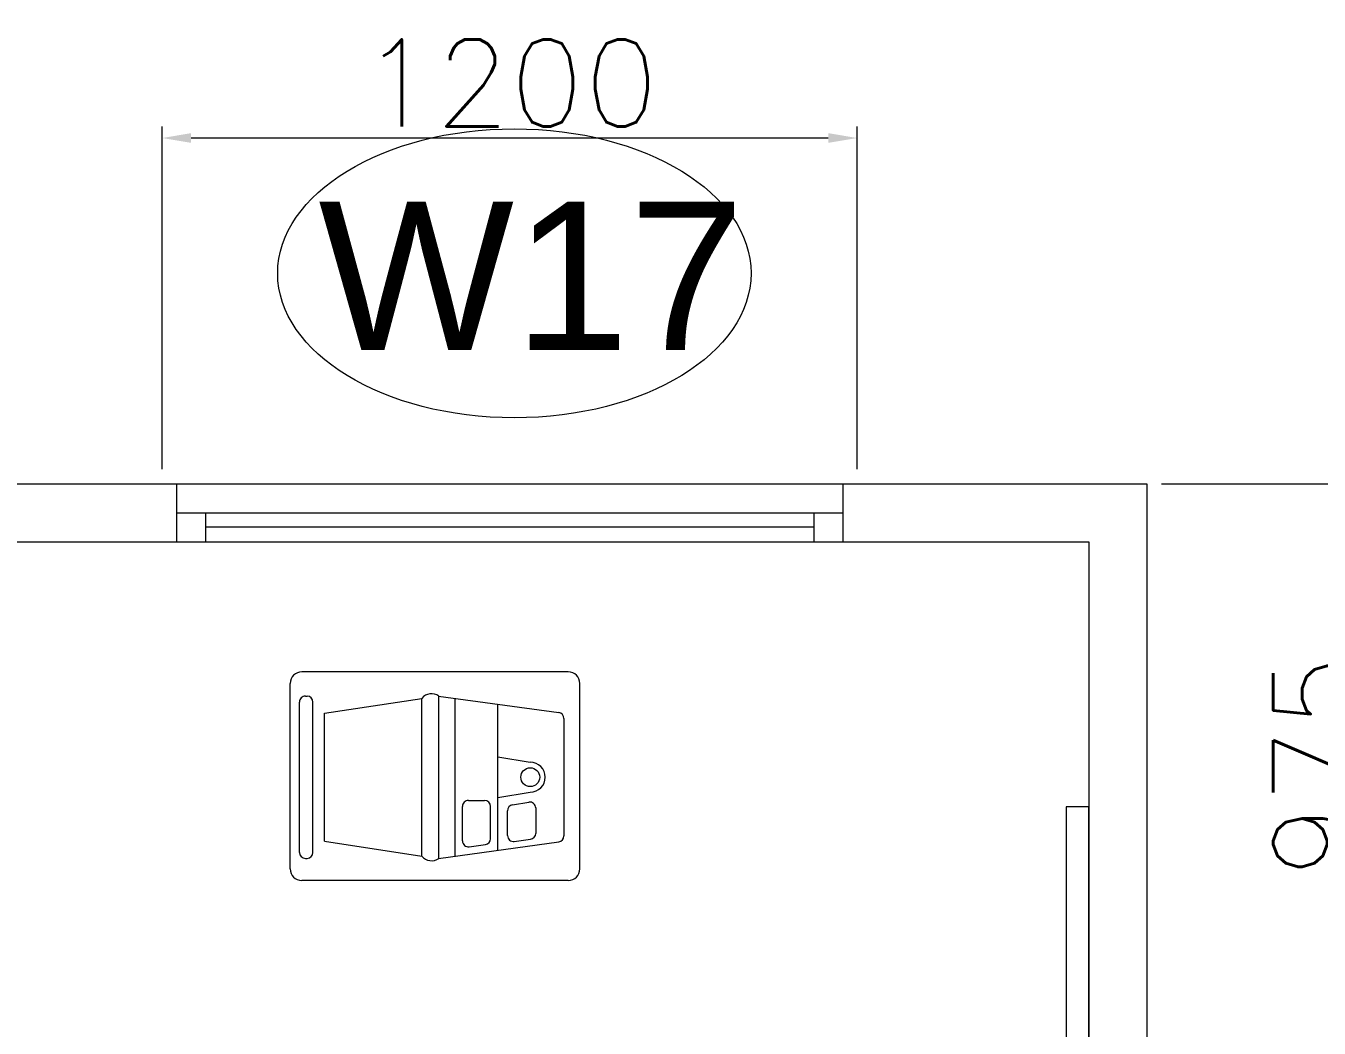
# Model space of a CAD drawing. Header units: millimetres. Extents: x -2143172 to 5255, y -610845 to 279739.
# Drawn here: x -1094892 to -1092660, y -585207 to -583478 of the extents above; entities that cross this region are included whole.
import ezdxf

# ---------------------------------------------------------------- set-up
doc = ezdxf.new("R2010")
doc.units = ezdxf.units.MM
doc.header["$LTSCALE"] = 30
doc.layers.get('0').update_dxf_attribs({"lineweight": 5})
doc.layers.get('Defpoints').update_dxf_attribs({"lineweight": 5})
for name, color, linetype, lineweight in [('Al Window tag', 5, 'Continuous', 5), ('Aluminum', 7, 'Continuous', 5), ('dims.', 152, 'Continuous', 5), ('LOADING', 163, 'Continuous', 5), ('Walls', 32, 'Continuous', 5)]:
    doc.layers.add(name, color=color, linetype=linetype, lineweight=lineweight)
doc.styles.add('SIMPLEX', font='SIMPLEX.shx', dxfattribs={"height": 150})
doc.styles.add('TTLB-A0-JeddahDP$0$swis721', font='swiss.ttf')
doc.dimstyles.new('Buk', dxfattribs={"dimtxt": 150, "dimasz": 50, "dimexe": 20, "dimexo": 25, "dimgap": 20, "dimtad": 1, "dimdec": 0, "dimrnd": 5, "dimdsep": 46, "dimtxsty": 'SIMPLEX', "dimcen": 0, "dimdle": 20, "dimclrd": 256, "dimclre": 256, "dimclrt": 256, "dimadec": 0, "dimazin": 0, "dimtfac": 0.0075, "dimtdec": 0, "dimtmove": 1, "dimatfit": 2, "dimldrblk": 'ARCHTICK', "dimfxl": 1, "dimtolj": 1, "dimtzin": 0, "dimlwd": -1, "dimlwe": -1, "dimarcsym": 0})

# ---------------------------------------------------------------- blocks, each defined once
blk = doc.blocks.new('*D692')
at = {"layer": 'Defpoints', "color": 0, "transparency": 16777216}
for p in [(-1092957, -584268.1, 0.1), (-1092568.8, -584268.1), (-1092957, -585243.1, 0.1)]:
    blk.add_point(p, dxfattribs=at)
at = {"layer": 'dims.', "linetype": 'Continuous', "transparency": 16777216}
for p, q in [((-1092932, -584268.1), (-1092548.8, -584268.1)), ((-1092932, -585243.1), (-1092548.8, -585243.1))]:
    blk.add_line(p, q, dxfattribs=at)
at = {"layer": 'dims.', "transparency": 16777216}
blk.add_line((-1092568.8, -585193.1), (-1092568.8, -584318.1), dxfattribs=at)
for points in [[(-1092577.2, -584318.1), (-1092560.5, -584318.1), (-1092568.8, -584268.1)], [(-1092577.2, -585193.1), (-1092560.5, -585193.1), (-1092568.8, -585243.1)]]:
    blk.add_solid(points, dxfattribs=at)
at = {"layer": 'dims.', "transparency": 16777216, "insert": (-1092663.8, -584755.6), "char_height": 150, "attachment_point": 5, "rotation": 90, "style": 'SIMPLEX'}
blk.add_mtext('\\A1;975', dxfattribs=at)
blk = doc.blocks.new('_ArchTick')
at = {"color": 0, "linetype": 'ByBlock', "const_width": 0.15}
blk.add_lwpolyline([(-0.5, -0.5), (0.5, 0.5)], dxfattribs=at)
blk = doc.blocks.new('*D245')
at = {"layer": 'Defpoints', "color": 0, "transparency": 16777216}
for p in [(-1094657.1, -583671.7), (-1094657.1, -584268.1, 0.2), (-1093457.1, -584268.1, 0.2)]:
    blk.add_point(p, dxfattribs=at)
at = {"layer": 'dims.', "linetype": 'Continuous', "transparency": 16777216}
for p, q in [((-1094657.1, -584243.1), (-1094657.1, -583651.7)), ((-1093457.1, -584243.1), (-1093457.1, -583651.7))]:
    blk.add_line(p, q, dxfattribs=at)
at = {"layer": 'dims.', "transparency": 16777216}
blk.add_line((-1093507.1, -583671.7), (-1094607.1, -583671.7), dxfattribs=at)
for points in [[(-1094607.1, -583663.3), (-1094607.1, -583680), (-1094657.1, -583671.7)], [(-1093507.1, -583663.3), (-1093507.1, -583680), (-1093457.1, -583671.7)]]:
    blk.add_solid(points, dxfattribs=at)
at = {"layer": 'dims.', "transparency": 16777216, "insert": (-1094057.1, -583576.7), "char_height": 150, "attachment_point": 5, "style": 'SIMPLEX'}
blk.add_mtext('\\A1;1200', dxfattribs=at)
blk = doc.blocks.new('A$C5CCD2EA3')
at = {"layer": 'Al Window tag'}
blk.add_ellipse((0, 0), major_axis=(408.6, 0), ratio=0.610025, dxfattribs=at)
at = {"layer": 'Al Window tag', "insert": (-338.2, 123.8, 0), "char_height": 256, "attachment_point": 1, "style": 'TTLB-A0-JeddahDP$0$swis721'}
blk.add_mtext_dynamic_manual_height_columns('W17', width=1569.457, gutter_width=9406.5, heights=[480.3], dxfattribs=at)
blk = doc.blocks.new('*X58')
at = {"color": 0}
for p, q in [((5, 3), (5, 3)), ((5, 3), (5, 3)), ((5, 3), (5, 3)), ((5, 3), (5, 3)), ((5, 3), (5, 3)), ((5, 3), (5, 3)), ((5, 3), (5, 3)), ((5, 3), (5, 3)), ((5, 3), (5, 3)), ((5, 3), (5, 3)), ((5, 3), (5, 3)), ((5, 3), (5, 3)), ((5, 3), (5, 3)), ((5, 3), (5, 3)), ((5, 3), (5, 3)), ((5, 3), (5, 3)), ((5, 3), (5, 3)), ((5, 3), (5, 3)), ((5, 3), (5, 3)), ((5, 3), (5, 3)), ((5, 3), (5, 3)), ((5, 3), (5, 3)), ((5, 3), (5, 3)), ((5, 3), (5, 3)), ((5, 3), (5, 3)), ((5, 3), (5, 3)), ((5, 3), (5, 3)), ((5, 3), (5, 3)), ((5, 3), (5, 3)), ((5, 3), (5, 3)), ((5, 3), (5, 3)), ((5, 3), (5, 3)), ((5, 3), (5, 3)), ((5, 3), (5, 3)), ((5, 3), (5, 3)), ((5, 3), (5, 3)), ((5, 3), (5, 3)), ((5, 3), (5, 3)), ((5, 3), (5, 3)), ((5, 3), (5, 3)), ((5, 3), (5, 3)), ((5, 3), (5, 3)), ((5, 3), (5, 3)), ((5, 3), (5, 3)), ((5, 3), (5, 3)), ((5, 3), (5, 3)), ((5, 3), (5, 3)), ((5, 3), (5, 3)), ((5, 3), (5, 3)), ((5, 3), (5, 3)), ((5, 3), (5, 3)), ((5, 3), (5, 3)), ((5, 3), (5, 3)), ((5, 3), (5, 3)), ((5, 3), (5, 3)), ((5, 3), (5, 3)), ((5, 3), (5, 3)), ((5, 3), (5, 3)), ((5, 3), (5, 3)), ((5, 3), (5, 3)), ((5, 3), (5, 3)), ((5, 3), (5, 3)), ((5, 3), (5, 3)), ((5, 3), (5, 3)), ((5, 3), (5, 3)), ((5, 3), (5, 3)), ((6, 3), (5, 3)), ((5, 3), (5, 3)), ((6, 3), (5, 3)), ((5, 3), (5, 3)), ((6, 3), (5, 3)), ((5, 3), (5, 3)), ((6, 3), (5, 3)), ((5, 3), (5, 3)), ((5, 3), (5, 3)), ((5, 3), (5, 3)), ((5, 3), (5, 3)), ((5, 3), (5, 3)), ((5, 3), (5, 3)), ((5, 3), (5, 3)), ((5, 3), (5, 3)), ((5, 3), (5, 3)), ((5, 3), (5, 3)), ((5, 3), (5, 3)), ((5, 3), (5, 3)), ((5, 3), (5, 3)), ((5, 3), (5, 3)), ((5, 3), (5, 3)), ((5, 3), (5, 3)), ((5, 3), (5, 3)), ((5, 3), (5, 3)), ((5, 3), (5, 3)), ((5, 3), (5, 3)), ((5, 3), (5, 3)), ((5, 3), (5, 3)), ((5, 3), (5, 3)), ((6, 3), (6, 3)), ((6, 3), (6, 3)), ((6, 3), (6, 3)), ((6, 3), (6, 3)), ((6, 3), (6, 3)), ((6, 3), (6, 3)), ((6, 3), (6, 3)), ((6, 3), (6, 3)), ((6, 3), (6, 3)), ((6, 3), (6, 3)), ((6, 3), (6, 3)), ((6, 3), (6, 3)), ((6, 3), (6, 3)), ((6, 3), (6, 3)), ((6, 3), (6, 3)), ((6, 3), (6, 3)), ((6, 3), (6, 3)), ((6, 3), (6, 3)), ((6, 3), (6, 3)), ((6, 3), (6, 3)), ((6, 3), (6, 3)), ((6, 3), (6, 3)), ((6, 3), (6, 3)), ((6, 3), (6, 3)), ((6, 3), (6, 3)), ((6, 3), (6, 3)), ((6, 3), (6, 3)), ((6, 3), (6, 3)), ((6, 3), (6, 3)), ((6, 3), (6, 3)), ((6, 3), (6, 3)), ((6, 3), (6, 3)), ((6, 3), (6, 3)), ((6, 3), (6, 3)), ((6, 3), (6, 3)), ((6, 3), (6, 3)), ((6, 3), (6, 3)), ((6, 3), (6, 3)), ((6, 3), (6, 3)), ((6, 3), (6, 3)), ((6, 3), (6, 3)), ((6, 3), (6, 3)), ((6, 3), (6, 3)), ((6, 3), (6, 3)), ((6, 3), (6, 3)), ((6, 3), (6, 3)), ((6, 3), (6, 3)), ((6, 3), (6, 3)), ((6, 3), (6, 3)), ((6, 3), (6, 3)), ((6, 3), (6, 3)), ((6, 3), (6, 3)), ((6, 3), (6, 3)), ((6, 3), (6, 3)), ((6, 3), (6, 3)), ((6, 3), (6, 3)), ((6, 3), (6, 3)), ((6, 3), (6, 3)), ((6, 3), (6, 3)), ((6, 3), (6, 3)), ((6, 3), (6, 3)), ((6, 3), (6, 3)), ((6, 3), (6, 3)), ((6, 3), (6, 3)), ((6, 3), (6, 3)), ((6, 3), (6, 3)), ((6, 3), (6, 3)), ((6, 3), (6, 3)), ((6, 3), (6, 3)), ((6, 3), (6, 3)), ((6, 3), (6, 3)), ((6, 3), (6, 3)), ((6, 3), (6, 3)), ((6, 3), (6, 3)), ((6, 3), (6, 3)), ((6, 3), (6, 3)), ((6, 3), (6, 3)), ((6, 3), (6, 3)), ((6, 3), (6, 3)), ((6, 3), (6, 3)), ((6, 3), (6, 3)), ((6, 3), (6, 3)), ((6, 3), (6, 3)), ((6, 3), (6, 3)), ((6, 3), (6, 3)), ((6, 3), (6, 3)), ((6, 3), (6, 3)), ((6, 3), (6, 3)), ((6, 3), (6, 3)), ((6, 3), (6, 3)), ((6, 3), (6, 3)), ((6, 3), (6, 3)), ((6, 3), (6, 3)), ((6, 3), (6, 3)), ((6, 3), (6, 3)), ((6, 3), (6, 3)), ((6, 3), (6, 3)), ((6, 3), (6, 3)), ((6, 3), (6, 3)), ((6, 3), (6, 3)), ((6, 3), (6, 3)), ((6, 3), (6, 3)), ((6, 3), (6, 3)), ((6, 3), (6, 3)), ((6, 3), (6, 3)), ((6, 3), (6, 3)), ((6, 3), (6, 3)), ((6, 3), (6, 3)), ((6, 3), (6, 3)), ((6, 3), (6, 3)), ((6, 3), (6, 3)), ((6, 3), (6, 3)), ((6, 3), (6, 3)), ((6, 3), (6, 3)), ((6, 3), (6, 3)), ((6, 3), (6, 3)), ((6, 3), (6, 3)), ((6, 3), (6, 3)), ((6, 3), (6, 3)), ((6, 3), (6, 3)), ((6, 3), (6, 3)), ((6, 3), (6, 3)), ((6, 3), (6, 3)), ((6, 3), (6, 3)), ((6, 3), (6, 3)), ((6, 3), (6, 3)), ((6, 3), (6, 3)), ((6, 3), (6, 3)), ((6, 3), (6, 3)), ((6, 3), (6, 3)), ((6, 3), (6, 3)), ((6, 3), (6, 3)), ((6, 3), (6, 3)), ((6, 3), (6, 3)), ((6, 3), (6, 3)), ((6, 3), (6, 3)), ((6, 3), (6, 3)), ((6, 3), (6, 3)), ((6, 3), (6, 3)), ((6, 3), (6, 3)), ((6, 3), (6, 3)), ((6, 3), (6, 3)), ((6, 3), (6, 3)), ((6, 3), (6, 3)), ((6, 3), (6, 3)), ((6, 3), (6, 3)), ((6, 3), (6, 3)), ((6, 3), (6, 3)), ((6, 3), (6, 3)), ((6, 3), (6, 3)), ((6, 3), (6, 3)), ((6, 3), (6, 3)), ((6, 3), (6, 3)), ((6, 3), (6, 3)), ((6, 3), (6, 3)), ((6, 3), (6, 3)), ((6, 3), (6, 3)), ((6, 3), (6, 3)), ((6, 3), (6, 3)), ((6, 3), (6, 3)), ((6, 3), (6, 3)), ((6, 3), (6, 3)), ((6, 3), (6, 3)), ((6, 3), (6, 3)), ((6, 3), (6, 3)), ((6, 3), (6, 3)), ((6, 3), (6, 3)), ((6, 3), (6, 3)), ((6, 3), (6, 3)), ((6, 3), (6, 3)), ((6, 3), (6, 3)), ((6, 3), (6, 3)), ((6, 3), (6, 3)), ((6, 3), (6, 3)), ((6, 3), (6, 3)), ((6, 3), (6, 3)), ((6, 3), (6, 3)), ((6, 3), (6, 3)), ((6, 3), (6, 3)), ((6, 3), (6, 3)), ((6, 3), (6, 3)), ((6, 3), (6, 3)), ((6, 3), (6, 3)), ((6, 3), (6, 3)), ((6, 3), (6, 3)), ((6, 3), (6, 3)), ((6, 3), (6, 3)), ((6, 3), (6, 3)), ((6, 3), (6, 3)), ((6, 3), (6, 3)), ((6, 3), (6, 3)), ((6, 3), (6, 3)), ((6, 3), (6, 3)), ((6, 3), (6, 3)), ((6, 3), (6, 3)), ((6, 3), (6, 3)), ((6, 3), (6, 3)), ((6, 3), (6, 3)), ((6, 3), (6, 3)), ((6, 3), (6, 3)), ((6, 3), (6, 3)), ((6, 3), (6, 3)), ((6, 3), (6, 3)), ((6, 3), (6, 3)), ((6, 3), (5, 3)), ((6, 3), (5, 3)), ((6, 3), (5, 3)), ((6, 3), (5, 3)), ((6, 3), (5, 3)), ((6, 3), (6, 3)), ((6, 3), (6, 3)), ((6, 3), (6, 3)), ((6, 3), (6, 3)), ((6, 3), (6, 3)), ((6, 3), (6, 3)), ((6, 3), (6, 3)), ((6, 3), (6, 3)), ((6, 3), (6, 3)), ((6, 3), (6, 3)), ((6, 3), (6, 3)), ((6, 3), (6, 3)), ((6, 3), (6, 3)), ((6, 3), (6, 3)), ((6, 3), (6, 3)), ((6, 3), (6, 3)), ((6, 3), (6, 3)), ((6, 3), (6, 3)), ((6, 3), (6, 3)), ((6, 3), (6, 3)), ((6, 3), (6, 3)), ((6, 3), (6, 3)), ((6, 3), (6, 3)), ((6, 3), (6, 3)), ((6, 3), (6, 3)), ((6, 3), (6, 3)), ((6, 3), (6, 3)), ((6, 3), (6, 3)), ((6, 3), (6, 3)), ((6, 3), (6, 3)), ((6, 3), (6, 3)), ((6, 3), (6, 3)), ((6, 3), (6, 3)), ((6, 3), (6, 3)), ((6, 3), (6, 3)), ((6, 3), (6, 3)), ((6, 3), (6, 3)), ((6, 3), (6, 3)), ((6, 3), (6, 3)), ((6, 3), (6, 3)), ((6, 3), (6, 3)), ((6, 3), (6, 3)), ((6, 3), (6, 3)), ((6, 3), (6, 3)), ((6, 3), (6, 3)), ((6, 3), (6, 3)), ((6, 3), (6, 3)), ((6, 3), (6, 3)), ((6, 3), (6, 3)), ((6, 3), (6, 3)), ((6, 3), (6, 3)), ((6, 3), (6, 3)), ((6, 3), (6, 3)), ((6, 3), (6, 3)), ((6, 3), (6, 3)), ((6, 3), (6, 3)), ((6, 3), (6, 3)), ((6, 3), (6, 3)), ((6, 3), (6, 3)), ((6, 3), (6, 3)), ((6, 3), (6, 3)), ((6, 3), (6, 3)), ((6, 3), (6, 3)), ((6, 3), (6, 3)), ((6, 3), (6, 3)), ((6, 3), (6, 3)), ((6, 3), (6, 3)), ((6, 3), (6, 3)), ((6, 3), (6, 3)), ((6, 3), (6, 3)), ((6, 3), (6, 3)), ((6, 3), (6, 3)), ((6, 3), (6, 3)), ((6, 3), (6, 3)), ((6, 3), (6, 3)), ((6, 3), (6, 3)), ((6, 3), (6, 3)), ((6, 3), (6, 3)), ((6, 3), (6, 3)), ((6, 3), (6, 3)), ((6, 3), (6, 3)), ((6, 3), (6, 3)), ((6, 3), (6, 3)), ((6, 3), (6, 3)), ((6, 3), (6, 3)), ((6, 3), (6, 3)), ((6, 3), (6, 3)), ((6, 3), (6, 3)), ((6, 3), (6, 3)), ((6, 3), (6, 3)), ((6, 3), (6, 3)), ((6, 3), (6, 3)), ((6, 3), (6, 3)), ((6, 3), (6, 3)), ((6, 3), (6, 3)), ((6, 3), (6, 3)), ((6, 3), (6, 3)), ((6, 3), (6, 3)), ((6, 3), (6, 3)), ((6, 3), (6, 3)), ((6, 3), (6, 3)), ((6, 3), (6, 3)), ((6, 3), (6, 3)), ((6, 3), (6, 3)), ((6, 3), (6, 3)), ((6, 3), (6, 3)), ((6, 3), (6, 3)), ((6, 3), (6, 3)), ((6, 3), (6, 3)), ((6, 3), (6, 3)), ((6, 3), (6, 3)), ((6, 3), (6, 3)), ((6, 3), (6, 3)), ((6, 3), (6, 3)), ((6, 3), (6, 3)), ((6, 3), (6, 3)), ((6, 3), (6, 3)), ((6, 3), (6, 3)), ((6, 3), (6, 3)), ((6, 3), (6, 3)), ((6, 3), (6, 3)), ((6, 3), (6, 3)), ((6, 3), (6, 3)), ((6, 3), (6, 3)), ((6, 3), (6, 3)), ((6, 3), (6, 3)), ((6, 3), (6, 3)), ((6, 3), (6, 3)), ((6, 3), (6, 3)), ((6, 3), (6, 3)), ((6, 3), (6, 3)), ((6, 3), (6, 3)), ((6, 3), (6, 3)), ((6, 3), (6, 3)), ((6, 3), (6, 3)), ((6, 3), (6, 3)), ((6, 3), (6, 3)), ((6, 3), (6, 3)), ((6, 3), (6, 3)), ((6, 3), (6, 3)), ((6, 3), (6, 3)), ((6, 3), (6, 3)), ((6, 3), (6, 3)), ((6, 3), (6, 3)), ((6, 3), (6, 3)), ((6, 3), (6, 3)), ((6, 3), (6, 3)), ((6, 3), (6, 3)), ((6, 3), (6, 3)), ((6, 3), (6, 3)), ((6, 3), (6, 3)), ((6, 3), (6, 3)), ((6, 3), (6, 3)), ((6, 3), (6, 3)), ((6, 3), (6, 3)), ((6, 3), (6, 3)), ((6, 3), (6, 3)), ((6, 3), (6, 3)), ((6, 3), (6, 3)), ((6, 3), (6, 3)), ((6, 3), (6, 3)), ((6, 3), (6, 3)), ((6, 3), (6, 3)), ((6, 3), (6, 3)), ((6, 3), (6, 3)), ((6, 3), (6, 3)), ((6, 3), (6, 3)), ((6, 3), (6, 3)), ((6, 3), (6, 3)), ((6, 3), (6, 3)), ((6, 3), (6, 3)), ((6, 3), (6, 3)), ((6, 3), (6, 3)), ((6, 3), (6, 3)), ((6, 3), (6, 3)), ((6, 3), (6, 3)), ((6, 3), (6, 3)), ((6, 3), (6, 3)), ((6, 3), (6, 3)), ((6, 3), (6, 3)), ((6, 3), (6, 3)), ((6, 3), (6, 3)), ((6, 3), (6, 3)), ((6, 3), (6, 3)), ((6, 3), (6, 3)), ((6, 3), (6, 3)), ((6, 3), (6, 3)), ((6, 3), (6, 3)), ((6, 3), (6, 3)), ((6, 3), (6, 3)), ((6, 3), (6, 3)), ((6, 3), (6, 3)), ((6, 3), (6, 3)), ((6, 3), (6, 3)), ((6, 3), (6, 3)), ((6, 3), (6, 3)), ((6, 3), (6, 3)), ((6, 3), (6, 3)), ((6, 3), (6, 3)), ((6, 3), (6, 3)), ((6, 3), (6, 3)), ((6, 3), (6, 3)), ((6, 3), (6, 3)), ((6, 3), (6, 3)), ((6, 3), (6, 3)), ((6, 3), (6, 3)), ((6, 3), (6, 3)), ((6, 3), (6, 3)), ((6, 3), (6, 3)), ((6, 3), (6, 3)), ((6, 3), (6, 3)), ((6, 3), (6, 3)), ((6, 3), (6, 3)), ((6, 3), (6, 3)), ((6, 3), (6, 3)), ((6, 3), (6, 3)), ((6, 3), (6, 3)), ((6, 3), (6, 3)), ((6, 3), (6, 3)), ((6, 3), (6, 3)), ((6, 3), (6, 3)), ((6, 3), (6, 3)), ((6, 3), (6, 3)), ((6, 3), (6, 3)), ((6, 3), (6, 3)), ((6, 3), (6, 3)), ((6, 3), (6, 3)), ((6, 3), (6, 3)), ((6, 3), (6, 3)), ((6, 3), (6, 3)), ((6, 3), (6, 3)), ((6, 3), (6, 3)), ((6, 3), (6, 3)), ((6, 3), (6, 3)), ((6, 3), (6, 3)), ((6, 3), (6, 3)), ((6, 3), (6, 3)), ((6, 3), (6, 3)), ((6, 3), (6, 3)), ((6, 3), (6, 3)), ((6, 3), (6, 3)), ((6, 3), (6, 3)), ((6, 3), (6, 3)), ((6, 3), (6, 3)), ((6, 3), (6, 3)), ((6, 3), (6, 3)), ((6, 3), (6, 3)), ((6, 3), (6, 3)), ((6, 3), (6, 3)), ((6, 3), (6, 3)), ((6, 3), (6, 3)), ((6, 3), (6, 3)), ((6, 3), (6, 3)), ((6, 3), (6, 3)), ((6, 3), (6, 3)), ((6, 3), (6, 3)), ((6, 3), (6, 3)), ((6, 3), (6, 3)), ((6, 3), (6, 3)), ((6, 3), (6, 3)), ((6, 3), (6, 3)), ((6, 3), (6, 3)), ((6, 3), (6, 3)), ((6, 3), (6, 3)), ((6, 3), (6, 3)), ((6, 3), (6, 3)), ((6, 3), (6, 3)), ((6, 3), (6, 3)), ((6, 3), (6, 3)), ((6, 3), (6, 3)), ((6, 3), (6, 3)), ((6, 3), (6, 3)), ((6, 3), (6, 3)), ((6, 3), (6, 3)), ((6, 3), (6, 3)), ((6, 3), (6, 3)), ((6, 3), (6, 3)), ((6, 3), (6, 3)), ((6, 3), (6, 3)), ((6, 3), (6, 3)), ((6, 3), (6, 3)), ((6, 3), (6, 3)), ((6, 3), (6, 3)), ((6, 3), (6, 3)), ((6, 3), (6, 3)), ((6, 3), (6, 3)), ((6, 3), (6, 3)), ((6, 3), (6, 3)), ((6, 3), (6, 3)), ((6, 3), (6, 3)), ((6, 3), (6, 3)), ((6, 3), (6, 3)), ((6, 3), (6, 3)), ((6, 3), (6, 3)), ((6, 3), (6, 3)), ((6, 3), (6, 3)), ((6, 3), (6, 3)), ((6, 3), (6, 3)), ((6, 3), (6, 3)), ((6, 3), (6, 3)), ((6, 3), (6, 3)), ((6, 3), (6, 3)), ((6, 3), (6, 3)), ((6, 3), (6, 3)), ((6, 3), (6, 3)), ((6, 3), (6, 3)), ((6, 3), (6, 3)), ((6, 3), (6, 3)), ((6, 3), (6, 3)), ((6, 3), (6, 3)), ((6, 3), (6, 3)), ((6, 3), (6, 3)), ((6, 3), (6, 3)), ((6, 3), (6, 3)), ((6, 3), (6, 3)), ((6, 3), (6, 3)), ((6, 3), (6, 3))]:
    blk.add_line(p, q, dxfattribs=at)
blk = doc.blocks.new('*X59')
at = {"color": 0}
for p, q in [((13, 1), (13, 1)), ((13, 1), (13, 1)), ((13, 1), (13, 1)), ((13, 1), (13, 1)), ((13, 1), (13, 1)), ((13, 1), (13, 1)), ((13, 1), (13, 1)), ((13, 1), (13, 1)), ((13, 1), (13, 1)), ((13, 1), (13, 1)), ((13, 1), (13, 1)), ((13, 1), (13, 1)), ((13, 1), (13, 1)), ((13, 1), (13, 1)), ((13, 1), (13, 1)), ((13, 1), (14, 1)), ((13, 1), (14, 1)), ((13, 1), (14, 1)), ((13, 1), (13, 1)), ((13, 1), (13, 1)), ((13, 1), (13, 1)), ((13, 1), (13, 1)), ((13, 1), (13, 1)), ((13, 1), (13, 1)), ((13, 1), (13, 1)), ((13, 1), (13, 1)), ((13, 1), (13, 1)), ((13, 1), (13, 1)), ((13, 1), (13, 1)), ((13, 1), (13, 1)), ((13, 1), (13, 1)), ((13, 1), (13, 1)), ((13, 1), (13, 1)), ((13, 1), (13, 1)), ((13, 1), (13, 1)), ((13, 1), (13, 1)), ((13, 1), (13, 1)), ((13, 1), (13, 1)), ((13, 1), (13, 1)), ((13, 1), (13, 1)), ((13, 1), (13, 1)), ((13, 1), (13, 1)), ((13, 1), (13, 1)), ((13, 1), (13, 1)), ((13, 1), (13, 1)), ((13, 1), (13, 1)), ((13, 1), (13, 1)), ((13, 1), (13, 1)), ((13, 1), (13, 1)), ((13, 1), (13, 1)), ((13, 1), (13, 1)), ((13, 1), (13, 1)), ((13, 1), (13, 1)), ((13, 1), (13, 1)), ((13, 1), (13, 1)), ((13, 1), (13, 1)), ((13, 1), (13, 1)), ((13, 1), (13, 1)), ((13, 1), (13, 1)), ((13, 1), (13, 1)), ((13, 1), (13, 1)), ((13, 1), (13, 1)), ((13, 1), (13, 1)), ((13, 1), (13, 1)), ((13, 1), (13, 1)), ((13, 1), (13, 1)), ((13, 1), (13, 1)), ((13, 1), (13, 1)), ((13, 1), (13, 1)), ((13, 1), (13, 1)), ((13, 1), (13, 1)), ((13, 1), (13, 1)), ((13, 1), (13, 1)), ((13, 1), (13, 1)), ((13, 1), (13, 1)), ((13, 1), (13, 1)), ((13, 1), (13, 1)), ((13, 1), (13, 1)), ((13, 1), (13, 1)), ((13, 1), (13, 1)), ((13, 1), (13, 1)), ((13, 1), (13, 1)), ((13, 1), (13, 1)), ((13, 1), (13, 1)), ((13, 1), (13, 1)), ((13, 1), (13, 1)), ((13, 1), (13, 1)), ((13, 1), (13, 1)), ((13, 1), (13, 1)), ((13, 1), (13, 1)), ((13, 1), (13, 1)), ((13, 1), (13, 1)), ((13, 1), (13, 1)), ((13, 1), (13, 1)), ((13, 1), (13, 1)), ((13, 1), (13, 1)), ((13, 1), (13, 1)), ((13, 1), (13, 1)), ((13, 1), (13, 1)), ((13, 1), (13, 1)), ((13, 1), (13, 1)), ((13, 1), (13, 1)), ((13, 1), (13, 1)), ((13, 1), (13, 1)), ((13, 1), (13, 1)), ((13, 1), (13, 1)), ((13, 1), (13, 1)), ((13, 1), (13, 1)), ((13, 1), (13, 1)), ((13, 1), (13, 1)), ((13, 1), (13, 1)), ((13, 1), (13, 1)), ((13, 1), (13, 1)), ((13, 1), (13, 1)), ((13, 1), (13, 1)), ((13, 1), (13, 1)), ((13, 1), (13, 1)), ((13, 1), (13, 1)), ((13, 1), (13, 1)), ((13, 1), (13, 1)), ((13, 1), (13, 1)), ((13, 1), (13, 1)), ((13, 1), (13, 1)), ((13, 1), (14, 1)), ((13, 0), (13, 0)), ((13, 0), (13, 0)), ((13, 0), (13, 0)), ((13, 0), (13, 0)), ((13, 0), (13, 0)), ((13, 0), (13, 0)), ((13, 0), (13, 0)), ((13, 0), (13, 0)), ((13, 0), (13, 0)), ((13, 0), (13, 0)), ((13, 0), (13, 0)), ((13, 0), (13, 0)), ((13, 0), (13, 0)), ((13, 0), (13, 0)), ((13, 0), (13, 0)), ((13, 0), (13, 0)), ((13, 0), (13, 0)), ((13, 0), (13, 0)), ((13, 0), (13, 0)), ((13, 0), (13, 0)), ((13, 0), (13, 0)), ((13, 0), (13, 0)), ((13, 0), (13, 0)), ((13, 0), (13, 0)), ((13, 0), (13, 0)), ((13, 0), (13, 0)), ((13, 0), (13, 0)), ((13, 0), (13, 0)), ((13, 0), (13, 0)), ((13, 0), (13, 0)), ((13, 0), (13, 0)), ((13, 0), (13, 0)), ((13, 0), (13, 0)), ((13, 0), (13, 0)), ((13, 0), (13, 0)), ((13, 0), (13, 0)), ((13, 0), (13, 0)), ((13, 0), (13, 0)), ((13, 0), (13, 0)), ((13, 0), (13, 0)), ((13, 0), (13, 0)), ((13, 0), (13, 0)), ((13, 0), (13, 0)), ((13, 0), (13, 0)), ((13, 0), (13, 0)), ((13, 0), (13, 0)), ((13, 0), (13, 0)), ((13, 0), (13, 0)), ((13, 0), (14, 0)), ((13, 0), (14, 0)), ((13, 0), (13, 0)), ((13, 0), (14, 0)), ((14, 1), (14, 1)), ((14, 1), (14, 1)), ((14, 1), (14, 1)), ((14, 1), (14, 1)), ((14, 1), (14, 1)), ((14, 1), (14, 1)), ((14, 1), (14, 1)), ((14, 1), (14, 1)), ((14, 1), (14, 1)), ((14, 1), (14, 1)), ((14, 1), (14, 1)), ((14, 1), (14, 1)), ((14, 1), (14, 1)), ((14, 1), (14, 1)), ((14, 1), (14, 1)), ((14, 1), (14, 1)), ((14, 1), (14, 1)), ((14, 1), (14, 1)), ((14, 1), (14, 1)), ((14, 1), (14, 1)), ((14, 1), (14, 1)), ((14, 1), (14, 1)), ((14, 1), (14, 1)), ((14, 1), (14, 1)), ((14, 1), (14, 1)), ((14, 1), (14, 1)), ((14, 1), (14, 1)), ((14, 1), (14, 1)), ((14, 1), (14, 1)), ((14, 1), (14, 1)), ((14, 1), (14, 1)), ((14, 1), (14, 1)), ((14, 1), (14, 1)), ((14, 1), (14, 1)), ((14, 1), (14, 1)), ((14, 1), (14, 1)), ((14, 1), (14, 1)), ((14, 1), (14, 1)), ((14, 1), (14, 1)), ((14, 1), (14, 1)), ((14, 1), (14, 1)), ((14, 1), (14, 1)), ((14, 1), (14, 1)), ((14, 1), (14, 1)), ((14, 1), (14, 1)), ((14, 1), (14, 1)), ((14, 1), (14, 1)), ((14, 1), (14, 1)), ((14, 1), (14, 1)), ((14, 1), (14, 1)), ((14, 1), (14, 1)), ((14, 1), (14, 1)), ((14, 1), (14, 1)), ((14, 1), (14, 1)), ((14, 1), (14, 1)), ((14, 1), (14, 1)), ((14, 1), (14, 1)), ((14, 1), (14, 1)), ((14, 1), (14, 1)), ((14, 1), (14, 1)), ((14, 1), (14, 1)), ((14, 1), (14, 1)), ((14, 1), (14, 1)), ((14, 1), (14, 1)), ((14, 1), (14, 1)), ((14, 1), (14, 1)), ((14, 1), (14, 1)), ((14, 1), (14, 1)), ((14, 1), (14, 1)), ((14, 1), (14, 1)), ((14, 1), (14, 1)), ((14, 1), (14, 1)), ((14, 1), (14, 1)), ((14, 1), (14, 1)), ((14, 1), (14, 1)), ((14, 1), (14, 1)), ((14, 1), (14, 1)), ((14, 1), (14, 1)), ((14, 1), (14, 1)), ((14, 1), (14, 1)), ((14, 1), (14, 1)), ((14, 1), (14, 1)), ((14, 1), (14, 1)), ((14, 1), (14, 1)), ((14, 1), (14, 1)), ((14, 1), (14, 1)), ((14, 1), (14, 1)), ((14, 1), (14, 1)), ((14, 1), (14, 1)), ((14, 1), (14, 1)), ((14, 1), (14, 1)), ((14, 1), (14, 1)), ((14, 1), (14, 1)), ((14, 1), (14, 1)), ((14, 0), (14, 0)), ((14, 0), (14, 0)), ((14, 0), (14, 0)), ((14, 0), (14, 0)), ((14, 0), (14, 0)), ((14, 0), (14, 0)), ((14, 0), (14, 0)), ((14, 0), (14, 0)), ((14, 0), (14, 0)), ((14, 0), (14, 0)), ((14, 0), (14, 0)), ((14, 0), (14, 0)), ((14, 0), (14, 0)), ((14, 0), (14, 0)), ((14, 0), (14, 0)), ((14, 0), (14, 0)), ((14, 0), (14, 0)), ((14, 0), (14, 0)), ((14, 0), (14, 0)), ((14, 0), (14, 0)), ((14, 0), (14, 0)), ((14, 0), (14, 0)), ((14, 0), (14, 0)), ((14, 0), (14, 0)), ((14, 0), (14, 0)), ((14, 0), (14, 0)), ((14, 0), (14, 0)), ((14, 0), (14, 0)), ((14, 0), (14, 0)), ((14, 0), (14, 0)), ((14, 0), (14, 0)), ((14, 0), (14, 0)), ((14, 0), (14, 0)), ((14, 0), (14, 0)), ((14, 0), (14, 0)), ((14, 0), (14, 0)), ((14, 0), (14, 0)), ((14, 0), (14, 0)), ((14, 0), (14, 0)), ((14, 0), (14, 0)), ((14, 0), (14, 0)), ((14, 0), (14, 0)), ((14, 0), (14, 0)), ((14, 0), (14, 0)), ((14, 0), (14, 0)), ((14, 0), (14, 0)), ((14, 0), (14, 0)), ((14, 0), (14, 0)), ((13, 0), (13, 0)), ((13, 0), (14, 0)), ((13, 0), (13, 0)), ((13, 0), (14, 0)), ((13, 0), (13, 0)), ((13, 0), (14, 0)), ((13, 0), (13, 0)), ((13, 0), (13, 0)), ((13, 0), (13, 0)), ((13, 0), (13, 0)), ((13, 0), (14, 0)), ((13, 0), (13, 0)), ((13, 0), (14, 0)), ((13, 0), (13, 0)), ((13, 0), (14, 0)), ((13, 0), (13, 0)), ((13, 0), (14, 0)), ((13, 0), (13, 0)), ((13, 0), (14, 0)), ((13, 0), (13, 0)), ((13, 0), (14, 0)), ((13, 0), (13, 0)), ((13, 0), (14, 0)), ((13, 0), (13, 0)), ((13, 0), (13, 0)), ((13, 0), (13, 0)), ((13, 0), (14, 0)), ((13, 0), (13, 0)), ((13, 0), (14, 0)), ((13, 0), (13, 0)), ((13, 0), (14, 0)), ((13, 0), (13, 0)), ((13, 0), (14, 0)), ((13, 0), (13, 0)), ((13, 0), (13, 0)), ((13, 0), (13, 0)), ((13, 0), (13, 0)), ((13, 0), (13, 0)), ((13, 0), (13, 0)), ((13, 0), (13, 0)), ((13, 0), (13, 0)), ((13, 0), (13, 0)), ((13, 0), (13, 0)), ((13, 0), (13, 0)), ((13, 0), (13, 0)), ((13, 0), (13, 0)), ((13, 0), (13, 0)), ((13, 0), (13, 0)), ((13, 0), (13, 0)), ((13, 0), (13, 0)), ((13, 0), (13, 0)), ((13, 0), (13, 0)), ((13, 0), (13, 0)), ((13, 0), (13, 0)), ((13, 0), (13, 0)), ((13, 0), (13, 0)), ((13, 0), (13, 0)), ((13, 0), (13, 0)), ((13, 0), (13, 0)), ((13, 0), (13, 0)), ((13, 0), (13, 0)), ((13, 0), (13, 0)), ((13, 0), (13, 0)), ((13, 0), (13, 0)), ((13, -1), (13, -1)), ((13, -1), (13, -1)), ((13, -1), (13, -1)), ((13, -1), (13, -1)), ((13, -1), (13, -1)), ((13, -1), (14, -1)), ((13, -1), (13, -1)), ((14, 0), (14, 0)), ((14, 0), (14, 0)), ((14, 0), (14, 0)), ((14, 0), (14, 0)), ((14, 0), (14, 0)), ((14, 0), (14, 0)), ((14, 0), (14, 0)), ((14, 0), (14, 0)), ((14, 0), (14, 0)), ((14, 0), (14, 0)), ((14, 0), (14, 0)), ((14, 0), (14, 0)), ((14, 0), (14, 0)), ((14, 0), (14, 0)), ((14, 0), (14, 0)), ((13, 0), (14, 0)), ((14, 0), (14, 0)), ((14, 0), (14, 0)), ((14, 0), (14, 0)), ((14, 0), (14, 0)), ((14, 0), (14, 0)), ((14, 0), (14, 0)), ((14, 0), (14, 0)), ((14, 0), (14, 0)), ((14, 0), (14, 0)), ((14, 0), (14, 0)), ((14, 0), (14, 0)), ((14, 0), (14, 0)), ((14, 0), (14, 0)), ((14, 0), (14, 0)), ((14, 0), (14, 0)), ((14, 0), (14, 0)), ((14, 0), (14, 0)), ((14, 0), (14, 0)), ((14, 0), (14, 0)), ((14, 0), (14, 0)), ((14, 0), (14, 0)), ((14, 0), (14, 0)), ((14, 0), (14, 0)), ((14, 0), (14, 0)), ((14, 0), (14, 0)), ((14, 0), (14, 0)), ((14, 0), (14, 0)), ((14, 0), (14, 0)), ((14, 0), (14, 0)), ((14, 0), (14, 0)), ((14, 0), (14, 0)), ((14, 0), (14, 0)), ((14, 0), (14, 0)), ((14, 0), (14, 0)), ((14, -1), (14, -1)), ((14, -1), (14, -1)), ((14, -1), (14, -1)), ((14, -1), (14, -1)), ((14, -1), (14, -1))]:
    blk.add_line(p, q, dxfattribs=at)
blk = doc.blocks.new('ME13380B-P')
for p, q in [((-0.16, 0.5), (0.16, 0.5)), ((-0.18, 0.02), (-0.18, 0.48)), ((-0.1418, 0.4738), (-0.1418, 0.4709)), ((-0.1316, 0.484), (0.1279, 0.484)), ((0.1382, 0.4738), (0.1382, 0.4709)), ((0.18, 0.02), (0.18, 0.48)), ((-0.1316, 0.4607), (0.1279, 0.4607)), ((-0.1121, 0.4407), (-0.1379, 0.2729)), ((-0.1121, 0.4407), (0.1084, 0.4407)), ((0.1084, 0.4407), (0.1342, 0.2729)), ((-0.1379, 0.2729), (0.1342, 0.2729)), ((-0.1418, 0.244), (-0.1133, 0.0362)), ((-0.1417, 0.2432), (0.138, 0.2432)), ((0.1382, 0.244), (0.1096, 0.0362)), ((-0.1379, 0.2151), (0.1342, 0.2151)), ((-0.1118, 0.2026), (-0.0521, 0.2026)), ((-0.122, 0.1909), (-0.1181, 0.163)), ((-0.0418, 0.1923), (-0.0418, 0.1644)), ((-0.1278, 0.1416), (0.1241, 0.1416)), ((-0.108, 0.1541), (-0.0521, 0.1541)), ((-0.0371, 0.1416), (-0.0277, 0.0855)), ((0.0334, 0.1416), (0.024, 0.0855)), ((-0.1128, 0.1131), (-0.1089, 0.0849)), ((-0.1026, 0.1248), (-0.0597, 0.1248)), ((-0.0496, 0.1162), (-0.0448, 0.088)), ((-0.0549, 0.076), (-0.0988, 0.076)), ((-0.1032, 0.0273), (0.0995, 0.0273)), ((-0.16, 0), (0.16, 0))]:
    blk.add_line(p, q)
for points in [[(0.1084, 0.4407), (0.1084, 0.4407), (0.1084, 0.4407), (0.1084, 0.4407), (0.1084, 0.4407), (0.1084, 0.4407), (0.1084, 0.4407), (0.1084, 0.4407), (0.1084, 0.4407), (0.1084, 0.4407), (0.1084, 0.4407), (0.1084, 0.4407), (0.1084, 0.4407), (0.1084, 0.4407), (0.1084, 0.4407), (0.1084, 0.4407), (0.1084, 0.4407), (0.1084, 0.4407), (0.1084, 0.4407), (0.1084, 0.4407), (0.1084, 0.4407), (0.1084, 0.4407), (0.1084, 0.4407), (0.1084, 0.4407), (0.1084, 0.4407), (0.1084, 0.4407), (0.1084, 0.4407), (0.1084, 0.4407), (0.1084, 0.4407), (0.1084, 0.4407), (0.1084, 0.4407), (0.1084, 0.4407), (0.1084, 0.4407), (0.1084, 0.4407), (0.1084, 0.4407), (0.1084, 0.4407), (0.1084, 0.4407), (0.1084, 0.4407), (0.1084, 0.4407), (0.1084, 0.4407), (0.1084, 0.4407), (0.1084, 0.4407), (0.1084, 0.4407), (0.1084, 0.4407), (0.1084, 0.4407), (0.1084, 0.4407), (0.1084, 0.4407), (0.1084, 0.4407), (0.1084, 0.4407), (0.1084, 0.4407), (0.1084, 0.4407), (0.1084, 0.4407), (0.1084, 0.4407), (0.1084, 0.4407), (0.1084, 0.4407), (0.1084, 0.4407), (0.1084, 0.4407), (0.1084, 0.4407), (0.1084, 0.4407), (0.1084, 0.4407), (0.1084, 0.4407), (0.1084, 0.4407), (0.1084, 0.4407), (0.1084, 0.4407), (0.1084, 0.4407), (0.1084, 0.4407), (0.1084, 0.4407), (0.1084, 0.4407), (0.1084, 0.4407), (0.1084, 0.4407), (0.1084, 0.4407), (0.1084, 0.4407), (0.1084, 0.4407), (0.1084, 0.4407), (0.1084, 0.4407), (0.1084, 0.4407), (0.1084, 0.4407), (0.1084, 0.4407), (0.1084, 0.4407), (0.1084, 0.4407), (0.1084, 0.4407), (0.1084, 0.4407), (0.1084, 0.4407), (0.1084, 0.4407), (0.1084, 0.4407), (0.1084, 0.4407), (0.1084, 0.4407), (0.1084, 0.4407), (0.1084, 0.4407), (0.1084, 0.4407), (0.1084, 0.4407), (0.1084, 0.4407), (0.1084, 0.4407), (0.1084, 0.4407), (0.1084, 0.4407), (0.1084, 0.4407), (0.1084, 0.4407), (0.1084, 0.4407), (0.1084, 0.4407), (0.1084, 0.4407), (0.1084, 0.4407), (0.1084, 0.4407), (0.1084, 0.4407), (0.1084, 0.4407), (0.1084, 0.4407), (0.1084, 0.4407), (0.1084, 0.4407), (0.1084, 0.4407), (0.1084, 0.4407), (0.1084, 0.4407), (0.1084, 0.4407), (0.1084, 0.4407), (0.1084, 0.4407), (0.1084, 0.4407), (0.1084, 0.4407), (0.1084, 0.4407), (0.1084, 0.4407), (0.1084, 0.4407), (0.1084, 0.4407), (0.1084, 0.4407), (0.1084, 0.4407), (0.1084, 0.4407), (0.1084, 0.4407), (0.1084, 0.4407), (0.1084, 0.4407), (0.1084, 0.4407), (0.1084, 0.4407), (0.1084, 0.4407), (0.1084, 0.4407), (0.1084, 0.4407), (0.1084, 0.4407), (0.1084, 0.4407), (0.1084, 0.4407), (0.1084, 0.4407), (0.1084, 0.4407), (0.1084, 0.4407), (0.1084, 0.4407), (0.1084, 0.4407), (0.1084, 0.4407), (0.1084, 0.4407), (0.1084, 0.4407), (0.1084, 0.4407), (0.1084, 0.4407), (0.1084, 0.4407), (0.1084, 0.4407), (0.1084, 0.4407), (0.1084, 0.4407), (0.1084, 0.4407), (0.1084, 0.4407), (0.1084, 0.4407), (0.1084, 0.4407), (0.1084, 0.4407), (0.1084, 0.4407), (0.1084, 0.4407), (0.1084, 0.4407), (0.1084, 0.4407), (0.1084, 0.4407), (0.1084, 0.4407), (0.1084, 0.4407), (0.1084, 0.4407), (0.1084, 0.4407), (0.1084, 0.4407), (0.1084, 0.4407), (0.1084, 0.4407), (0.1084, 0.4407), (0.1084, 0.4407), (0.1084, 0.4407), (0.1084, 0.4407), (0.1084, 0.4407), (0.1084, 0.4407), (0.1084, 0.4407), (0.1084, 0.4407), (0.1084, 0.4407), (0.1084, 0.4407), (0.1084, 0.4407), (0.1084, 0.4407), (0.1084, 0.4407), (0.1084, 0.4407), (0.1084, 0.4407), (0.1084, 0.4407), (0.1084, 0.4407), (0.1084, 0.4407), (0.1084, 0.4407), (0.1084, 0.4407), (0.1084, 0.4407), (0.1084, 0.4407), (0.1084, 0.4407), (0.1084, 0.4407), (0.1084, 0.4407), (0.1084, 0.4407), (0.1084, 0.4407), (0.1084, 0.4407), (0.1084, 0.4407), (0.1084, 0.4407), (0.1084, 0.4407), (0.1084, 0.4407), (0.1084, 0.4407), (0.1084, 0.4407), (0.1084, 0.4407), (0.1084, 0.4407), (0.1084, 0.4407), (0.1084, 0.4407), (0.1084, 0.4407), (0.1084, 0.4407), (0.1084, 0.4407), (0.1084, 0.4407), (0.1084, 0.4407), (0.1084, 0.4407), (0.1084, 0.4407), (0.1084, 0.4407), (0.1084, 0.4407), (0.1084, 0.4407), (0.1084, 0.4407), (0.1084, 0.4407), (0.1084, 0.4407), (0.1084, 0.4407), (0.1084, 0.4407), (0.1084, 0.4407), (0.1084, 0.4407), (0.1084, 0.4407), (0.1084, 0.4407), (0.1084, 0.4407), (0.1084, 0.4407), (0.1084, 0.4407), (0.1084, 0.4407), (0.1084, 0.4407), (0.1084, 0.4407), (0.1084, 0.4407), (0.1084, 0.4407), (0.1084, 0.4407), (0.1084, 0.4407), (0.1084, 0.4407), (0.1084, 0.4407), (0.1084, 0.4407), (0.1084, 0.4407), (0.1084, 0.4407), (0.1084, 0.4407), (0.1084, 0.4407), (0.1084, 0.4407), (0.1084, 0.4407), (0.1084, 0.4407), (0.1084, 0.4407), (0.1084, 0.4407), (0.1084, 0.4407), (0.1084, 0.4407), (0.1084, 0.4407), (0.1084, 0.4407), (0.1084, 0.4407), (0.1084, 0.4407), (0.1084, 0.4407), (0.1084, 0.4407), (0.1084, 0.4407), (0.1084, 0.4407), (0.1084, 0.4407), (0.1084, 0.4407), (0.1084, 0.4407), (0.1084, 0.4407), (0.1084, 0.4407), (0.1084, 0.4407), (0.1084, 0.4407), (0.1084, 0.4407), (0.1084, 0.4407), (0.1084, 0.4407), (0.1084, 0.4407), (0.1084, 0.4407), (0.1084, 0.4407), (0.1084, 0.4407), (0.1084, 0.4407), (0.1084, 0.4407), (0.1084, 0.4407), (0.1084, 0.4407), (0.1084, 0.4407), (0.1084, 0.4407), (0.1084, 0.4407), (0.1084, 0.4407), (0.1084, 0.4407), (0.1084, 0.4407)], [(0.1084, 0.4407), (0.1084, 0.4407), (0.1084, 0.4407), (0.1084, 0.4407), (0.1084, 0.4407), (0.1084, 0.4407), (0.1084, 0.4407), (0.1084, 0.4407), (0.1084, 0.4407), (0.1084, 0.4407), (0.1084, 0.4407), (0.1084, 0.4407), (0.1084, 0.4407), (0.1084, 0.4407), (0.1084, 0.4407), (0.1084, 0.4407), (0.1084, 0.4407), (0.1084, 0.4407), (0.1084, 0.4407), (0.1084, 0.4407), (0.1084, 0.4407), (0.1084, 0.4407), (0.1084, 0.4407), (0.1084, 0.4407), (0.1084, 0.4407), (0.1084, 0.4407), (0.1084, 0.4407), (0.1084, 0.4407), (0.1084, 0.4407), (0.1084, 0.4407), (0.1084, 0.4407), (0.1084, 0.4407), (0.1084, 0.4407), (0.1084, 0.4407), (0.1084, 0.4407), (0.1084, 0.4407), (0.1084, 0.4407), (0.1084, 0.4407), (0.1084, 0.4407), (0.1084, 0.4407), (0.1084, 0.4407), (0.1084, 0.4407), (0.1084, 0.4407), (0.1084, 0.4407), (0.1084, 0.4407), (0.1084, 0.4407), (0.1084, 0.4407), (0.1084, 0.4407), (0.1084, 0.4407), (0.1084, 0.4407), (0.1084, 0.4407), (0.1084, 0.4407), (0.1084, 0.4407), (0.1084, 0.4407), (0.1084, 0.4407), (0.1084, 0.4407), (0.1084, 0.4407), (0.1084, 0.4407), (0.1084, 0.4407), (0.1084, 0.4407), (0.1084, 0.4407), (0.1084, 0.4407), (0.1084, 0.4407), (0.1084, 0.4407), (0.1084, 0.4407), (0.1084, 0.4407), (0.1084, 0.4407), (0.1084, 0.4407), (0.1084, 0.4407), (0.1084, 0.4407), (0.1084, 0.4407), (0.1084, 0.4407), (0.1084, 0.4407), (0.1084, 0.4407), (0.1084, 0.4407), (0.1084, 0.4407), (0.1084, 0.4407), (0.1084, 0.4407), (0.1084, 0.4407), (0.1084, 0.4407), (0.1084, 0.4407), (0.1084, 0.4407), (0.1084, 0.4407), (0.1084, 0.4407), (0.1084, 0.4407), (0.1084, 0.4407), (0.1084, 0.4407), (0.1084, 0.4407), (0.1084, 0.4407), (0.1084, 0.4407), (0.1084, 0.4407), (0.1084, 0.4407), (0.1084, 0.4407), (0.1084, 0.4407), (0.1084, 0.4407), (0.1084, 0.4407), (0.1084, 0.4407), (0.1084, 0.4407), (0.1084, 0.4407), (0.1084, 0.4407), (0.1084, 0.4407), (0.1084, 0.4407), (0.1084, 0.4407), (0.1084, 0.4407), (0.1084, 0.4407), (0.1084, 0.4407), (0.1084, 0.4407), (0.1084, 0.4407), (0.1084, 0.4407), (0.1084, 0.4407), (0.1084, 0.4407), (0.1084, 0.4407), (0.1084, 0.4407), (0.1084, 0.4407), (0.1084, 0.4407), (0.1084, 0.4407), (0.1084, 0.4407), (0.1084, 0.4407), (0.1084, 0.4407), (0.1084, 0.4407), (0.1084, 0.4407), (0.1084, 0.4407), (0.1084, 0.4407), (0.1084, 0.4407), (0.1084, 0.4407), (0.1084, 0.4407), (0.1084, 0.4407), (0.1084, 0.4407), (0.1084, 0.4407), (0.1084, 0.4407), (0.1084, 0.4407), (0.1084, 0.4407), (0.1084, 0.4407), (0.1084, 0.4407), (0.1084, 0.4407), (0.1084, 0.4407), (0.1084, 0.4407), (0.1084, 0.4407), (0.1084, 0.4407), (0.1084, 0.4407), (0.1084, 0.4407), (0.1084, 0.4407), (0.1084, 0.4407), (0.1084, 0.4407), (0.1084, 0.4407), (0.1084, 0.4407), (0.1084, 0.4407), (0.1084, 0.4407), (0.1084, 0.4407), (0.1084, 0.4407), (0.1084, 0.4407), (0.1084, 0.4407), (0.1084, 0.4407), (0.1084, 0.4407), (0.1084, 0.4407), (0.1084, 0.4407), (0.1084, 0.4407), (0.1084, 0.4407), (0.1084, 0.4407), (0.1084, 0.4407), (0.1084, 0.4407), (0.1084, 0.4407), (0.1084, 0.4407), (0.1084, 0.4407), (0.1084, 0.4407), (0.1084, 0.4407), (0.1084, 0.4407), (0.1084, 0.4407), (0.1084, 0.4407), (0.1084, 0.4407), (0.1084, 0.4407), (0.1084, 0.4407), (0.1084, 0.4407), (0.1084, 0.4407), (0.1084, 0.4407), (0.1084, 0.4407), (0.1084, 0.4407), (0.1084, 0.4407), (0.1084, 0.4407), (0.1084, 0.4407), (0.1084, 0.4407), (0.1084, 0.4407), (0.1084, 0.4407), (0.1084, 0.4407), (0.1084, 0.4407), (0.1084, 0.4407), (0.1084, 0.4407), (0.1084, 0.4407), (0.1084, 0.4407), (0.1084, 0.4407), (0.1084, 0.4407), (0.1084, 0.4407), (0.1084, 0.4407), (0.1084, 0.4407), (0.1084, 0.4407), (0.1084, 0.4407), (0.1084, 0.4407), (0.1084, 0.4407), (0.1084, 0.4407), (0.1084, 0.4407), (0.1084, 0.4407), (0.1084, 0.4407), (0.1084, 0.4407), (0.1084, 0.4407), (0.1084, 0.4407), (0.1084, 0.4407), (0.1084, 0.4407), (0.1084, 0.4407), (0.1084, 0.4407), (0.1084, 0.4407), (0.1084, 0.4407), (0.1084, 0.4407), (0.1084, 0.4407), (0.1084, 0.4407), (0.1084, 0.4407), (0.1084, 0.4407), (0.1084, 0.4407), (0.1084, 0.4407), (0.1084, 0.4407)], [(0.1084, 0.4407), (0.1084, 0.4407), (0.1084, 0.4407), (0.1084, 0.4407), (0.1084, 0.4407), (0.1084, 0.4407), (0.1084, 0.4407), (0.1084, 0.4407), (0.1084, 0.4407), (0.1084, 0.4407), (0.1084, 0.4407), (0.1084, 0.4407), (0.1084, 0.4407), (0.1084, 0.4407), (0.1084, 0.4407), (0.1084, 0.4407), (0.1084, 0.4407), (0.1084, 0.4407), (0.1084, 0.4407), (0.1084, 0.4407), (0.1084, 0.4407), (0.1084, 0.4407), (0.1084, 0.4407), (0.1084, 0.4407), (0.1084, 0.4407), (0.1084, 0.4407), (0.1084, 0.4407), (0.1084, 0.4407), (0.1084, 0.4407), (0.1084, 0.4407), (0.1084, 0.4407), (0.1084, 0.4407), (0.1084, 0.4407), (0.1084, 0.4407), (0.1084, 0.4407), (0.1084, 0.4407), (0.1084, 0.4407), (0.1084, 0.4407), (0.1084, 0.4407), (0.1084, 0.4407), (0.1084, 0.4407), (0.1084, 0.4407), (0.1084, 0.4407), (0.1084, 0.4407), (0.1084, 0.4407), (0.1084, 0.4407), (0.1084, 0.4407), (0.1084, 0.4407), (0.1084, 0.4407), (0.1084, 0.4407), (0.1084, 0.4407), (0.1084, 0.4407), (0.1084, 0.4407), (0.1084, 0.4407), (0.1084, 0.4407), (0.1084, 0.4407), (0.1084, 0.4407), (0.1084, 0.4407), (0.1084, 0.4407), (0.1084, 0.4407), (0.1084, 0.4407), (0.1084, 0.4407), (0.1084, 0.4407), (0.1084, 0.4407), (0.1084, 0.4407), (0.1084, 0.4407), (0.1084, 0.4407), (0.1084, 0.4407), (0.1084, 0.4407), (0.1084, 0.4407), (0.1084, 0.4407), (0.1084, 0.4407), (0.1084, 0.4407), (0.1084, 0.4407), (0.1084, 0.4407), (0.1084, 0.4407), (0.1084, 0.4407), (0.1084, 0.4407), (0.1084, 0.4407), (0.1084, 0.4407), (0.1084, 0.4407), (0.1084, 0.4407), (0.1084, 0.4407), (0.1084, 0.4407), (0.1084, 0.4407), (0.1084, 0.4407), (0.1084, 0.4407), (0.1084, 0.4407), (0.1084, 0.4407), (0.1084, 0.4407), (0.1084, 0.4407), (0.1084, 0.4407), (0.1084, 0.4407), (0.1084, 0.4407), (0.1084, 0.4407), (0.1084, 0.4407), (0.1084, 0.4407), (0.1084, 0.4407), (0.1084, 0.4407), (0.1084, 0.4407), (0.1084, 0.4407), (0.1084, 0.4407), (0.1084, 0.4407), (0.1084, 0.4407), (0.1084, 0.4407), (0.1084, 0.4407), (0.1084, 0.4407), (0.1084, 0.4407), (0.1084, 0.4407), (0.1084, 0.4407), (0.1084, 0.4407), (0.1084, 0.4407), (0.1084, 0.4407), (0.1084, 0.4407), (0.1084, 0.4407), (0.1084, 0.4407), (0.1084, 0.4407), (0.1084, 0.4407), (0.1084, 0.4407), (0.1084, 0.4407), (0.1084, 0.4407), (0.1084, 0.4407), (0.1084, 0.4407), (0.1084, 0.4407), (0.1084, 0.4407), (0.1084, 0.4407), (0.1084, 0.4407), (0.1084, 0.4407), (0.1084, 0.4407), (0.1084, 0.4407), (0.1084, 0.4407), (0.1084, 0.4407), (0.1084, 0.4407), (0.1084, 0.4407), (0.1084, 0.4407), (0.1084, 0.4407), (0.1084, 0.4407), (0.1084, 0.4407), (0.1084, 0.4407), (0.1084, 0.4407), (0.1084, 0.4407), (0.1084, 0.4407), (0.1084, 0.4407), (0.1084, 0.4407), (0.1084, 0.4407), (0.1084, 0.4407), (0.1084, 0.4407), (0.1084, 0.4407), (0.1084, 0.4407), (0.1084, 0.4407), (0.1084, 0.4407), (0.1084, 0.4407), (0.1084, 0.4407), (0.1084, 0.4407), (0.1084, 0.4407), (0.1084, 0.4407), (0.1084, 0.4407), (0.1084, 0.4407), (0.1084, 0.4407), (0.1084, 0.4407), (0.1084, 0.4407), (0.1084, 0.4407), (0.1084, 0.4407), (0.1084, 0.4407), (0.1084, 0.4407), (0.1084, 0.4407), (0.1084, 0.4407), (0.1084, 0.4407), (0.1084, 0.4407), (0.1084, 0.4407), (0.1084, 0.4407), (0.1084, 0.4407), (0.1084, 0.4407), (0.1084, 0.4407), (0.1084, 0.4407), (0.1084, 0.4407), (0.1084, 0.4407), (0.1084, 0.4407), (0.1084, 0.4407), (0.1084, 0.4407), (0.1084, 0.4407), (0.1084, 0.4407), (0.1084, 0.4407), (0.1084, 0.4407), (0.1084, 0.4407), (0.1084, 0.4407), (0.1084, 0.4407), (0.1084, 0.4407), (0.1084, 0.4407), (0.1084, 0.4407), (0.1084, 0.4407), (0.1084, 0.4407), (0.1084, 0.4407), (0.1084, 0.4407), (0.1084, 0.4407), (0.1084, 0.4407), (0.1084, 0.4407), (0.1084, 0.4407), (0.1084, 0.4407), (0.1084, 0.4407), (0.1084, 0.4407), (0.1084, 0.4407), (0.1084, 0.4407), (0.1084, 0.4407), (0.1084, 0.4407), (0.1084, 0.4407), (0.1084, 0.4407), (0.1084, 0.4407), (0.1084, 0.4407), (0.1084, 0.4407), (0.1084, 0.4407), (0.1084, 0.4407), (0.1084, 0.4407), (0.1084, 0.4407)]]:
    blk.add_lwpolyline(points, close=True)
blk.add_circle((-0.0018, 0.0855), 0.0163)
for centre, radius, start, end in [((-0.16, 0.48), 0.02, 90, 180), ((0.16, 0.48), 0.02, 360, 90), ((-0.1316, 0.4738), 0.0102, 90, 180), ((-0.1316, 0.4709), 0.0102, 180, 270), ((0.1279, 0.4738), 0.0102, 360, 90), ((0.1279, 0.4709), 0.0102, 270, 360), ((-0.1239, 0.256), 0.022, 129.6723, 215.5529), ((0.1202, 0.256), 0.022, 324.4471, 50.3277), ((-0.1118, 0.1923), 0.0102, 90, 187.8096), ((-0.0521, 0.1923), 0.0102, 360, 90), ((-0.108, 0.1644), 0.0102, 187.8096, 270), ((-0.0521, 0.1644), 0.0102, 270, 360), ((-0.1026, 0.1145), 0.0102, 90, 187.8096), ((-0.0597, 0.1145), 0.0102, 9.5478, 90), ((-0.0988, 0.0863), 0.0102, 187.8096, 270), ((-0.0549, 0.0863), 0.0102, 270, 9.5478), ((-0.0018, 0.0855), 0.0258, 180, 360), ((-0.1032, 0.0376), 0.0102, 187.8096, 270), ((0.0995, 0.0376), 0.0102, 270, 352.1904), ((-0.16, 0.02), 0.02, 180, 270), ((0.16, 0.02), 0.02, 270, 360)]:
    blk.add_arc(centre, radius, start, end)
at = {"color": 1, "xscale": 8.594724931754172e-10, "yscale": 8.594724931754172e-10, "zscale": 8.594724931754172e-10}
blk.add_blockref('*X58', (0.1084, 0.4407), dxfattribs=at)
at = {"color": 8, "xscale": 5.502442945726216e-10, "yscale": 5.502442945726216e-10, "zscale": 5.502442945726216e-10}
blk.add_blockref('*X59', (0.1084, 0.4407), dxfattribs=at)

msp = doc.modelspace()

# ---------------------------------------------------------------- linework, layer by layer
at = {"layer": 'Aluminum', "color": 116, "true_color": 0x136734}
for p, q in [((-1094657.1, -584268.1, 0.2), (-1093457.1, -584268.1, 0.2)), ((-1094632.1, -584268.1, 0.2), (-1094632.1, -584368.1, 0.2)), ((-1093482.1, -584268.1, 0.2), (-1093482.1, -584368.1, 0.2)), ((-1094632.1, -584318.1, 0.2), (-1093482.1, -584318.1, 0.2)), ((-1094582.1, -584318.1, 0.2), (-1094582.1, -584368.1, 0.2)), ((-1093532.1, -584318.1, 0.2), (-1093532.1, -584368.1, 0.2)), ((-1093532.1, -584343.1, 0.2), (-1094582.1, -584343.1, 0.2)), ((-1094657.1, -584368.1, 0.2), (-1093457.1, -584368.1, 0.2))]:
    msp.add_line(p, q, dxfattribs=at)
at = {"layer": 'LOADING', "elevation": 0.1}
msp.add_lwpolyline([(-1093057, -584825.3), (-1093096.1, -584825.3), (-1093096.1, -585450.4), (-1093057, -585450.4), (-1093057, -584825.3)], dxfattribs=at)
at = {"layer": 'Walls'}
for p, q in [((-1101947, -584268.1, 0.2), (-1092957, -584268.1, 0.2)), ((-1093457.1, -584268.1, 0.2), (-1092957.1, -584268.1, 0.2)), ((-1093457.1, -584268.1, 0.2), (-1093057.1, -584268.1, 0.2)), ((-1092957, -584268.1, 0.2), (-1092957, -587638.1, 0.2)), ((-1097057, -584368.1, 0.2), (-1093057, -584368.1, 0.2)), ((-1093457.1, -584368.1, 0.2), (-1093057.1, -584368.1, 0.2)), ((-1093057, -584368.1, 0.2), (-1093057, -587318.1, 0.2))]:
    msp.add_line(p, q, dxfattribs=at)

# ---------------------------------------------------------------- block references
at = {"layer": 'Al Window tag'}
msp.add_blockref('A$C5CCD2EA3', (-1094049, -583905.1), dxfattribs=at)
at = {"layer": 'LOADING', "xscale": 1000, "yscale": 1000, "zscale": 1000, "rotation": 89.9999999986446}
msp.add_blockref('ME13380B-P', (-1093936, -584772.6, 0), dxfattribs=at)

# ---------------------------------------------------------------- dimensions: what is measured, and where the dimension line sits
at = {"layer": 'dims.'}
dim = msp.add_linear_dim(base=(-1094657.1, -583671.7), p1=(-1093457.1, -584268.1, 0.2), p2=(-1094657.1, -584268.1, 0.2), dimstyle='Buk', dxfattribs=at)
dim.commit()
dim.dimension.update_dxf_attribs({"geometry": '*D245', "text_midpoint": (-1094057.1, -583576.7)})
dim = msp.add_linear_dim(base=(-1092568.8, -584268.1, 0.1), p1=(-1092957, -585243.1, 0.2), p2=(-1092957, -584268.1, 0.2), angle=90, dimstyle='Buk', dxfattribs=at)
dim.commit()
dim.dimension.update_dxf_attribs({"geometry": '*D692', "text_midpoint": (-1092663.8, -584755.6, 0.1)})

doc.saveas('drawing.dxf')
